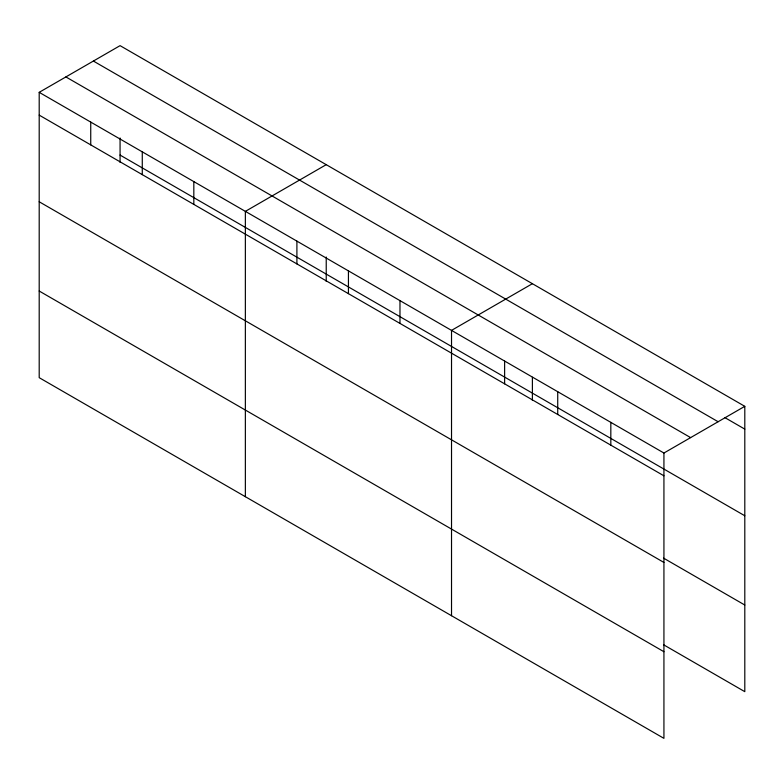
<?xml version="1.0" encoding="UTF-8"?>
<svg xmlns="http://www.w3.org/2000/svg" width="784" height="784" viewBox="0 0 784 784"><rect width="100%" height="100%" fill="white"/><g stroke="black" fill="none" stroke-linecap="round" stroke-linejoin="round"><path stroke-width="1.18" d="M326.232 257.015L326.232 281.436M532.395 377.261L532.395 400.467M663.93 562.451L663.93 453.025L39.2 92.336L39.2 377.672L663.93 738.352L663.93 562.451L39.2 201.772M663.587 644.771L744.8 691.664L744.8 406.328L120.07 45.648L39.2 92.336M326.232 164.669L245.363 211.366L245.363 496.693M532.395 283.7L451.525 330.387L451.525 615.724M663.93 453.025L744.8 406.328M725.014 417.696L744.8 429.122M93.384 61.054L718.115 421.733M65.885 76.93L690.616 437.609M120.07 155.075L744.8 515.764M39.2 115.13L663.93 475.81M663.587 558.139L744.8 605.023M39.2 291.031L663.93 651.72M610.824 422.36L610.824 445.155M557.728 391.706L557.728 414.501M504.622 361.042L504.622 383.837M399.977 300.635L399.977 323.42M348.439 270.872L348.439 293.667M296.901 241.119L296.901 263.914M193.824 181.604L193.824 204.399M142.276 151.851L142.276 174.646M120.07 137.994L120.07 162.415M90.738 122.088L90.738 144.883"/></g></svg>
